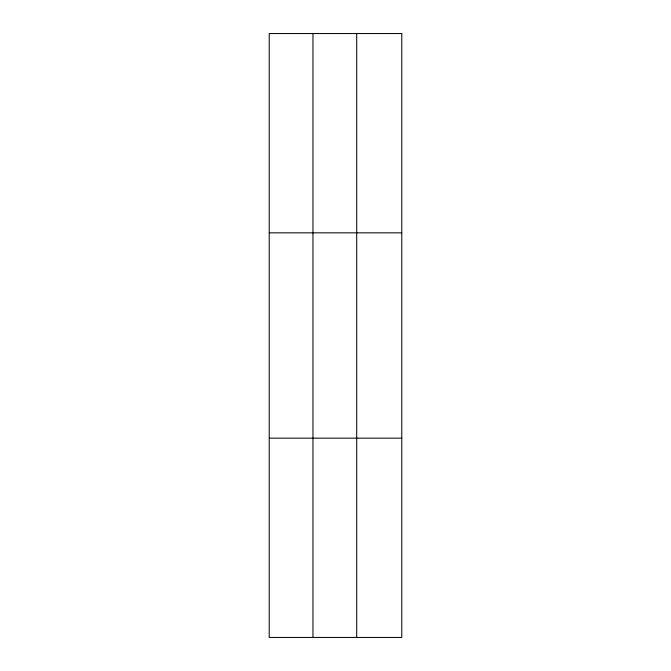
<?xml version="1.0" encoding="UTF-8"?>
<svg xmlns="http://www.w3.org/2000/svg" width="671" height="671" viewBox="0 0 671 671"><rect width="100%" height="100%" fill="white"/><g stroke="black" fill="none" stroke-linecap="round" stroke-linejoin="round"><path stroke-width="1.01" d="M312.963 637.45L312.963 33.55M356.712 637.45L356.712 33.55M269.222 232.837L401.778 232.837M269.222 438.163L401.778 438.163M401.778 33.55L401.778 637.45L269.222 637.45L269.222 33.55L401.778 33.55"/></g></svg>
